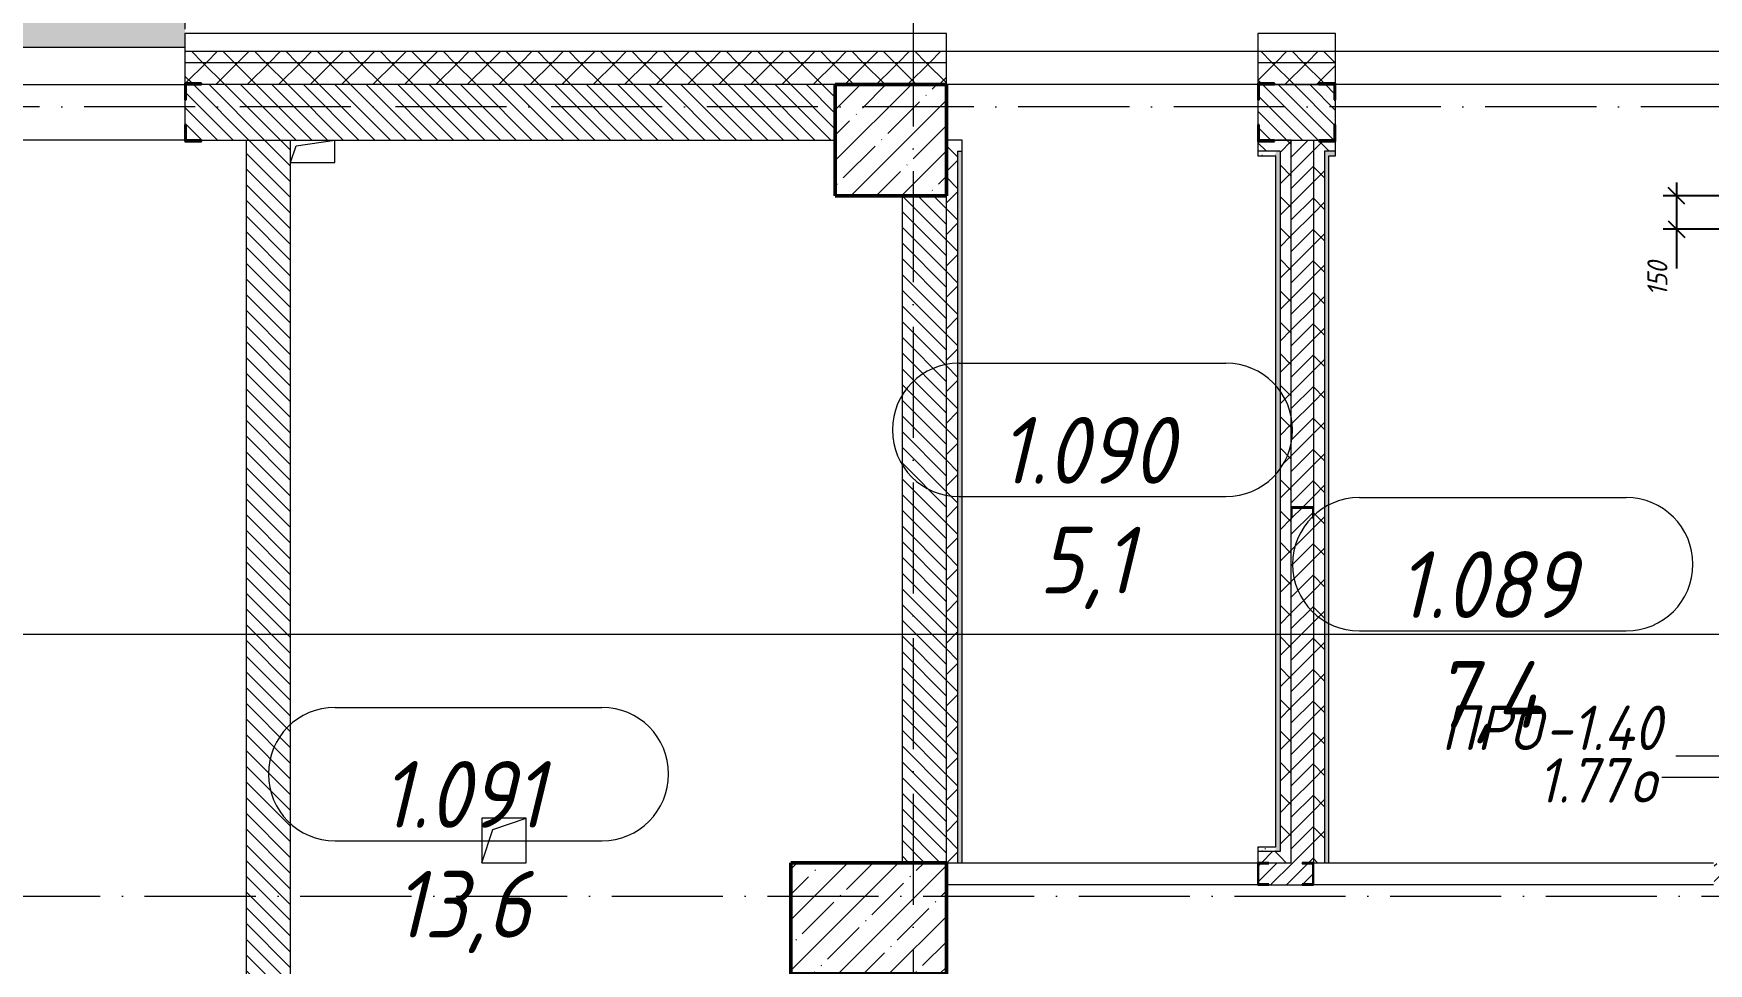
# Model space of a CAD drawing. Header units: millimetres. Extents: x -12989 to 629078, y -109036 to 555275.
# Drawn here: x 598158 to 605690, y 347619 to 351803 of the extents above; entities that cross this region are included whole.
import ezdxf

# ---------------------------------------------------------------- set-up
doc = ezdxf.new("R2010")
doc.units = ezdxf.units.MM
doc.linetypes.add('50_200_ШТРИХ_1Т_ш5_п1_п1_', pattern=[700, 500, -100, 0, -100])
for name, color, linetype, lineweight in [('A-____-____-DIMS', 7, 'Continuous', 9), ('A-GENM-____-IDEN', 7, 'Continuous', 9), ('A-GENM-____-MCUT', 7, 'Continuous', 25), ('A-GENM-____-OTLN', 7, 'Continuous', 9), ('A-GENM-____-OTLN-1', 7, 'Continuous', 25), ('A-GLAZ-____-IDEN', 7, 'Continuous', 9), ('A-GLAZ-____-OTLN', 7, 'Continuous', 9), ('A-WALL-____-MCUT', 7, 'Continuous', 13), ('A-WALL-____-MCUT-1', 7, 'Continuous', 9), ('A-WALL-____-OTLN', 7, 'Continuous', 9), ('A-WALL-____-PATT-1', 7, 'Continuous', 9), ('A-WALL-FNSH-MCUT-1', 7, 'Continuous', 9), ('I-WALL-____-OTLN', 7, 'Continuous', 9), ('S-COLS-____-MCUT', 7, 'Continuous', 50), ('S-COLS-____-OTLN', 7, 'Continuous', 9), ('S-GRID-____-OTLN-1', 7, '50_200_ШТРИХ_1Т_ш5_п1_п1_', 9)]:
    doc.layers.add(name, color=color, linetype=linetype, lineweight=lineweight)
for name, color, linetype, lineweight, true_color in [('A-AREA-IDEN-1', 7, 'Continuous', 9, 0xaaaaaa), ('A-GLAZ-____-OTLN-1', 7, 'Continuous', 9, 0xc0c0c0), ('A-WALL-____-PATT-2', 7, 'Continuous', 9, 0x787878), ('G-____-____-SYMB-1', 9, 'Continuous', 9, 0x808080)]:
    doc.layers.add(name, color=color, linetype=linetype, lineweight=lineweight, true_color=true_color)
doc.styles.add('ISOCPEUR_I', font='isocpeui.ttf', dxfattribs={"width": 0.9, "height": 2.5})
doc.styles.add('ISOCPEUR_I_11', font='isocpeui.ttf', dxfattribs={"width": 0.9, "height": 200})
doc.styles.add('ISOCPEUR_I_7', font='isocpeui.ttf', dxfattribs={"width": 0.9, "height": 90})
doc.dimstyles.new('ISO-1_8_0_9К_СРЕДНИЙ_Кладочные_1', dxfattribs={"dimscale": 304.8, "dimtxt": 89.638306, "dimasz": 0.246063, "dimexe": 0.19685, "dimexo": 0, "dimgap": 0, "dimtad": 1, "dimdec": 3, "dimrnd": 0.001, "dimdsep": 46, "dimtxsty": 'ISOCPEUR_I_7', "dimblk1": 'OBLIQUE', "dimblk2": 'OBLIQUE', "dimsah": 1, "dimcen": 0.09, "dimdle": 0.19685, "dimazin": 0, "dimtfac": 1, "dimtdec": 4, "dimtix": 1, "dimtmove": 0, "dimatfit": 3, "dimfxl": 1, "dimtvp": 1, "dimtolj": 1, "dimtzin": 0, "dimarcsym": 2})
pattern_1 = [(135, (513013.31, 265891.49), (-35.35534, -35.35534), [])]
pattern_2 = [(45, (513013.31, 265891.49), (-35.35534, 35.35534), [])]
pattern_3 = [(45, (513013.31, 265891.49), (-70.71068, 70.71068), []), (135, (513013.31, 265891.49), (-70.71068, -70.71068), [])]
pattern_4 = [(0, (513013.31, 265891.492), (81.28, 20.32), [3.353, -57.607, 3.353, -57.607, -325.12]), (0, (513013.31, 265891.492), (81.28, 20.32), [-121.92, 3.353, -118.567, 3.353, -57.607, -142.24]), (0, (513013.31, 265891.492), (81.28, 20.32), [-304.8, 3.353, -37.287, 3.353, -98.247]), (120, (513043.79, 265901.652), (-58.2376362, 60.2305448), [3.353, -57.607, 3.353, -57.607, -325.12]), (120, (513043.79, 265901.652), (-58.2376362, 60.2305448), [-121.92, 3.353, -118.567, 3.353, -57.607, -142.24]), (120, (513043.79, 265901.652), (-58.2376362, 60.2305448), [-304.8, 3.353, -37.287, 3.353, -98.247]), (240, (513053.95, 265942.292), (-23.0423638, -80.5505448), [3.353, -57.607, 3.353, -57.607, -325.12]), (240, (513053.95, 265942.292), (-23.0423638, -80.5505448), [-121.92, 3.353, -118.567, 3.353, -57.607, -142.24]), (240, (513053.95, 265942.292), (-23.0423638, -80.5505448), [-304.8, 3.353, -37.287, 3.353, -98.247])]

# ---------------------------------------------------------------- blocks, each defined once
blk = doc.blocks.new('BSC_Колонна _Прямоугольная - 500х500-V44-АР1_План отверстий 1 этажа в осях 1-64_Ю-ЯЯ')
at = {"layer": 'S-COLS-____-OTLN'}
h = blk.add_hatch(dxfattribs=at)
h.set_pattern_fill('FP_51', color=256, style=0, pattern_type=2)
h.set_pattern_definition([(45, (-89000, -85431.04), (-114.04925, 114.04925), []), (45, (-88885.95, -85431.04), (-114.04925, 114.04925), [201.613, -40.323, 3.353, -36.97])])
h.paths.add_polyline_path([(-250, -250), (250, -250), (250, 250), (-250, 250)], flags=0)
at = {"layer": 'S-COLS-____-MCUT'}
for p, q in [((250, 250), (-250, 250)), ((-250, 250), (-250, -250)), ((250, -250), (250, 250)), ((-250, -250), (250, -250))]:
    blk.add_line(p, q, dxfattribs=at)
blk = doc.blocks.new('BSC_Колонна _Прямоугольная - 500х700-V165-АР1_План отверстий 1 этажа в осях 1-64_Ю-ЯЯ')
at = {"layer": 'S-COLS-____-OTLN'}
h = blk.add_hatch(dxfattribs=at)
h.set_pattern_fill('FP_177', color=256, style=0, pattern_type=2)
h.set_pattern_definition([(315, (-81931.04, 88900), (114.04925, 114.04925), []), (315, (-81931.04, 88785.95), (114.04925, 114.04925), [201.613, -40.323, 3.353, -36.97])])
h.paths.add_polyline_path([(-250, -350), (250, -350), (250, 350), (-250, 350)], flags=0)
at = {"layer": 'S-COLS-____-MCUT'}
for p, q in [((250, 350), (-250, 350)), ((-250, 350), (-250, -350)), ((250, -350), (250, 350)), ((-250, -350), (250, -350))]:
    blk.add_line(p, q, dxfattribs=at)
blk = doc.blocks.new('Фахверк_СКБ_Уголок - 250_2700-27497298-АР1_План отверстий 1 этажа в осях 1-64_Ю-ЯЯ')
at = {"layer": 'A-GENM-____-MCUT'}
for p, q in [((200, 181), (125, 181)), ((125, 181), (125, 106)), ((131, 106), (131, 175)), ((131, 175), (200, 175)), ((200, 175), (200, 181)), ((125, 106), (131, 106)), ((131, -6), (125, -6)), ((125, -6), (125, -81)), ((131, -75), (131, -6)), ((200, -75), (131, -75)), ((200, -81), (200, -75)), ((125, -81), (200, -81))]:
    blk.add_line(p, q, dxfattribs=at)
blk = doc.blocks.new('154_Фахверк_СКБ_Швеллер - Тип_100_4010_1-28088705-АР1_План отверстий 1 этажа в осях 1-64_Ю-ЯЯ')
at = {"layer": 'A-GENM-____-MCUT'}
for p, q in [((175, 50), (125, 50)), ((125, 50), (125, -50)), ((128, 47), (175, 47)), ((128, -47), (128, 47)), ((175, 47), (175, 50)), ((125, -50), (175, -50)), ((175, -47), (128, -47)), ((175, -50), (175, -47))]:
    blk.add_line(p, q, dxfattribs=at)
blk = doc.blocks.new('154_Фахверк_СКБ_Швеллер - Тип_100_4010-27789772-АР1_План отверстий 1 этажа в осях 1-64_Ю-ЯЯ')
at = {"layer": 'A-GENM-____-MCUT'}
for p, q in [((175, 50), (125, 50)), ((125, 50), (125, -50)), ((128, 47), (175, 47)), ((128, -47), (128, 47)), ((175, 47), (175, 50)), ((125, -50), (175, -50)), ((175, -47), (128, -47)), ((175, -50), (175, -47))]:
    blk.add_line(p, q, dxfattribs=at)
blk = doc.blocks.new('AR_Отверстие прямоугольное _в плите_ - AR_Отверстие прямоугольное _в плите_-30459597-АР1_План отверстий 1 этажа в осях 1-64_Ю-ЯЯ')
at = {"layer": 'A-GENM-____-OTLN'}
for p, q in [((100, 100), (-100, 100)), ((-100, 100), (-100, -100)), ((-50, 50), (100, 100)), ((100, -100), (100, 100)), ((-100, -100), (-50, 50)), ((-100, -100), (100, -100))]:
    blk.add_line(p, q, dxfattribs=at)
blk = doc.blocks.new('AR_Отверстие прямоугольное _в плите_ - AR_Отверстие прямоугольное _в плите_-V209-АР1_План отверстий 1 этажа в осях 1-64_Ю-ЯЯ')
at = {"layer": 'A-GENM-____-OTLN'}
for p, q in [((-100, -50), (-75, 25)), ((-75, 25), (100, 50)), ((100, -50), (100, 50)), ((-100, -50), (100, -50))]:
    blk.add_line(p, q, dxfattribs=at)
blk = doc.blocks.new('Отлив_СКБ - Отлив витража_120_НВФ-31885689-АР1_План отверстий 1 этажа в осях 1-64_Ю-ЯЯ')
at = {"layer": 'A-GLAZ-____-OTLN-1'}
for points in [[(1800, 2), (1800, 120), (0, 120), (0, 2), (749.6, 2)], [(1800, 0), (1800, 2), (0, 2), (0, 0), (749.6, 0)]]:
    blk.add_hatch(color=256, dxfattribs=at).paths.add_polyline_path(points, flags=0)
at = {"layer": 'A-GLAZ-____-OTLN'}
for p, q in [((0, 83), (0, 120)), ((1800, 120), (0, 120)), ((1800, 120), (1800, 83)), ((0, 2), (1800, 2)), ((1800, 0), (0, 0))]:
    blk.add_line(p, q, dxfattribs=at)
blk = doc.blocks.new('_Oblique')
at = {"color": 0, "linetype": 'ByBlock', "lineweight": -2}
blk.add_line((-0.5, -0.5), (0.5, 0.5), dxfattribs=at)
blk = doc.blocks.new('*D5591')
at = {"layer": 'A-____-____-DIMS', "color": 0, "lineweight": -2, "transparency": 16777216}
for p, q in [((605545.5, 351132.5), (605545.5, 350922.5)), ((606013.3, 351072.5), (605485.5, 351072.5)), ((606029.4, 350922.5), (605485.5, 350922.5)), ((605545.5, 350922.5), (605545.5, 350746.1))]:
    blk.add_line(p, q, dxfattribs=at)
at = {"layer": 'Defpoints', "color": 0, "transparency": 16777216}
for p in [(606013.3, 351072.5), (605545.5, 350922.5), (606029.4, 350922.5)]:
    blk.add_point(p, dxfattribs=at)
at = {"layer": 'A-____-____-DIMS', "color": 0, "lineweight": -2, "transparency": 16777216, "xscale": 75, "yscale": 75, "zscale": 75}
for p, rotation in [((605545.5, 351072.5), 90), ((605545.5, 350922.5), 270)]:
    blk.add_blockref('_Oblique', p, dxfattribs=dict(at, rotation=rotation))
at = {"layer": 'A-____-____-DIMS', "color": 0, "transparency": 16777216, "insert": (605415.4, 350622), "char_height": 90, "width": 368.207, "attachment_point": 1, "rotation": 90, "line_spacing_factor": 1.149209, "style": 'ISOCPEUR_I_7'}
blk.add_mtext('\\A1;150', dxfattribs=at)
blk = doc.blocks.new('AAR_СКБ_Марка_помещения_1_5 ммп - Номер _ Площадь-27962135-АИ_План этажа_Стены_1')
at = {"layer": 'A-AREA-IDEN-1'}
for p, q in [((-2.987, 3), (3.013, 3)), ((-2.987, 0), (3.013, 0))]:
    blk.add_line(p, q, dxfattribs=at)
for centre, start, end in [((-2.987, 1.5), 90, 270), ((3.013, 1.5), 270, 90)]:
    blk.add_arc(centre, 1.5, start, end, dxfattribs=at)

msp = doc.modelspace()

# ---------------------------------------------------------------- hatches: boundary and pattern name
at = {"layer": 'A-WALL-____-PATT-1'}
h = msp.add_hatch(dxfattribs=at)
h.set_pattern_fill('FP_1', color=256, style=0, pattern_type=2)
h.set_pattern_definition(pattern_3)
h.paths.add_polyline_path([(601372.9355, 351672.5335), (602023.3109, 351672.5335), (602023.3109, 351722.5335), (598838.3109, 351722.5335), (598838.3109, 351672.5335), (600489.1852, 351672.5335)], flags=0)
h.paths.add_polyline_path([(595913.3109, 351672.5335), (597038.3109, 351672.5335), (597038.3109, 351722.5335), (595913.3109, 351722.5335)], flags=0)
h.paths.add_polyline_path([(594113.3109, 351672.5335), (594113.3109, 351722.5335), (590063.3109, 351722.5335), (590063.3109, 351672.5335), (592535.4322, 351672.5335)], flags=0)
h.paths.add_polyline_path([(587748.3109, 351672.5335), (588263.3109, 351672.5335), (588263.3109, 351722.5335), (587748.3109, 351722.5335)], flags=0)
h = msp.add_hatch(dxfattribs=at)
h.set_pattern_fill('FP_1', color=256, style=0, pattern_type=2)
h.set_pattern_definition(pattern_3)
h.paths.add_polyline_path([(614263.3109, 351672.5335), (614363.3109, 351672.5335), (614363.3109, 351722.5335), (610613.3109, 351722.5335), (610613.3109, 351672.5335), (613745.4402, 351672.5335)], flags=0)
h.paths.add_polyline_path([(606513.3109, 351672.5335), (606513.3109, 351722.5335), (605813.3109, 351722.5335), (605813.3109, 351672.5335)], flags=0)
h.paths.add_polyline_path([(609213.3109, 351672.5335), (609213.3109, 351722.5335), (608613.3109, 351722.5335), (608613.3109, 351672.5335)], flags=0)
h.paths.add_polyline_path([(604013.3109, 351672.5335), (604013.3109, 351722.5335), (603663.3109, 351722.5335), (603663.3109, 351672.5335)], flags=0)
h.paths.add_polyline_path([(602263.3109, 351672.5335), (602263.3109, 351722.5335), (602023.3109, 351722.5335), (602023.3109, 351672.5335)], flags=0)
h = msp.add_hatch(dxfattribs=at)
h.set_pattern_fill('FP_1', color=256, style=0, pattern_type=2)
h.set_pattern_definition(pattern_3)
h.paths.add_polyline_path([(602023.3109, 351572.5335), (602023.3109, 351672.5335), (598838.3109, 351672.5335), (598838.3109, 351578.5335), (598913.3109, 351578.5335), (598913.3109, 351572.5335), (601763.3109, 351572.5335)], flags=0)
h.paths.add_polyline_path([(596413.3109, 351572.5335), (596963.3109, 351572.5335), (596963.3109, 351578.5335), (597038.3109, 351578.5335), (597038.3109, 351672.5335), (595913.3109, 351672.5335), (595913.3109, 351572.5335), (596070.4335, 351572.5335)], flags=0)
h.paths.add_polyline_path([(594038.3109, 351572.5335), (594038.3109, 351578.5335), (594113.3109, 351578.5335), (594113.3109, 351672.5335), (590063.3109, 351672.5335), (590063.3109, 351578.5335), (590138.3109, 351578.5335), (590138.3109, 351572.5335), (592535.4322, 351572.5335)], flags=0)
h.paths.add_polyline_path([(588116.6805, 351572.5335), (588263.3109, 351572.5335), (588263.3109, 351672.5335), (587748.3109, 351672.5335), (587748.3109, 351572.5335), (587763.3109, 351572.5335)], flags=0)
h = msp.add_hatch(dxfattribs=at)
h.set_pattern_fill('FP_1', color=256, style=0, pattern_type=2)
h.set_pattern_definition(pattern_3)
h.paths.add_polyline_path([(614263.3109, 351572.5335), (614263.3109, 351672.5335), (610613.3109, 351672.5335), (610613.3109, 351572.5335), (613745.4402, 351572.5335)], flags=0)
h.paths.add_polyline_path([(609213.3109, 351572.5335), (609213.3109, 351672.5335), (608613.3109, 351672.5335), (608613.3109, 351572.5335)], flags=0)
h.paths.add_polyline_path([(606513.3109, 351572.5335), (606513.3109, 351672.5335), (605813.3109, 351672.5335), (605813.3109, 351578.5335), (605888.3109, 351578.5335), (605888.3109, 351572.5335), (606013.3109, 351572.5335)], flags=0)
h.paths.add_polyline_path([(602263.3109, 351572.5335), (602263.3109, 351672.5335), (602023.3109, 351672.5335), (602023.3109, 351572.5335)], flags=0)
h.paths.add_polyline_path([(603938.3109, 351572.5335), (603938.3109, 351578.5335), (604013.3109, 351578.5335), (604013.3109, 351672.5335), (603663.3109, 351672.5335), (603663.3109, 351578.5335), (603738.3109, 351578.5335), (603738.3109, 351572.5335)], flags=0)
h = msp.add_hatch(dxfattribs=at)
h.set_pattern_fill('FP_6', color=256, style=0, pattern_type=2)
h.set_pattern_definition(pattern_1)
h.paths.add_polyline_path([(598913.3109, 351322.5335), (601763.3109, 351322.5335), (601763.3109, 351572.5335), (598844.3109, 351572.5335), (598844.3109, 351503.5335), (598838.3109, 351503.5335), (598838.3109, 351391.5335), (598844.3109, 351391.5335), (598844.3109, 351322.5335)], flags=0)
h.paths.add_polyline_path([(596413.3109, 351322.5335), (597032.3109, 351322.5335), (597032.3109, 351391.5335), (597038.3109, 351391.5335), (597038.3109, 351503.5335), (597032.3109, 351503.5335), (597032.3109, 351572.5335), (596413.3109, 351572.5335), (596413.3109, 351391.5335)], flags=0)
h = msp.add_hatch(dxfattribs=at)
h.set_pattern_fill('FP_6', color=256, style=0, pattern_type=2)
h.set_pattern_definition(pattern_1)
h.paths.add_polyline_path([(603938.3109, 351322.5335), (604007.3109, 351322.5335), (604007.3109, 351391.5335), (604013.3109, 351391.5335), (604013.3109, 351503.5335), (604007.3109, 351503.5335), (604007.3109, 351572.5335), (603669.3109, 351572.5335), (603669.3109, 351503.5335), (603663.3109, 351503.5335), (603663.3109, 351391.5335), (603669.3109, 351391.5335), (603669.3109, 351322.5335), (603743.3109, 351322.5335)], flags=0)
h.paths.add_polyline_path([(605888.3109, 351322.5335), (606013.3109, 351322.5335), (606013.3109, 351572.5335), (605819.3109, 351572.5335), (605819.3109, 351503.5335), (605813.3109, 351503.5335), (605813.3109, 351391.5335), (605819.3109, 351391.5335), (605819.3109, 351322.5335)], flags=0)
h = msp.add_hatch(dxfattribs=at)
h.set_pattern_fill('FP_6', color=256, style=0, pattern_type=2)
h.set_pattern_definition(pattern_1)
h.paths.add_polyline_path([(599113.3109, 343572.5335), (599313.3109, 343572.5335), (599313.3109, 344072.5335), (599113.3109, 344072.5335), (599113.3109, 343772.5335)], flags=0)
h.paths.add_polyline_path([(599180.9642, 344572.5335), (599313.3109, 344572.5335), (599313.3109, 351322.5335), (599113.3109, 351322.5335), (599113.3109, 344572.5335)], flags=0)
h = msp.add_hatch(dxfattribs=at)
h.set_pattern_fill('FP_1', color=256, style=0, pattern_type=2)
h.set_pattern_definition(pattern_3)
h.paths.add_polyline_path([(602263.3109, 348072.5335), (602313.3109, 348072.5335), (602313.3109, 351322.5335), (602263.3109, 351322.5335), (602263.3109, 348947.1112)], flags=0)
h = msp.add_hatch(dxfattribs=at)
h.set_pattern_fill('FP_1', color=256, style=0, pattern_type=2)
h.set_pattern_definition(pattern_3)
h.paths.add_polyline_path([(602313.3109, 351272.5335), (602333.3109, 351272.5335), (602333.3109, 351322.5335), (602313.3109, 351322.5335)], flags=0)
h.paths.add_polyline_path([(603763.3109, 351272.5335), (603763.3109, 351322.5335), (603738.3109, 351322.5335), (603738.3109, 351316.5335), (603663.3109, 351316.5335), (603663.3109, 351272.5335), (603743.3109, 351272.5335)], flags=0)
h = msp.add_hatch(dxfattribs=at)
h.set_pattern_fill('FP_1', color=256, style=0, pattern_type=2)
h.set_pattern_definition(pattern_3)
h.paths.add_polyline_path([(603813.3109, 348072.5335), (603813.3109, 351322.5335), (603763.3109, 351322.5335), (603763.3109, 348072.5335)], flags=0)
h = msp.add_hatch(dxfattribs=at)
h.set_pattern_fill('FP_5', color=256, style=0, pattern_type=2)
h.set_pattern_definition(pattern_2)
h.paths.add_polyline_path([(603863.3109, 348072.5335), (603913.3109, 348072.5335), (603913.3109, 349622.5335), (603910.3109, 349622.5335), (603910.3109, 349669.5335), (603816.3109, 349669.5335), (603816.3109, 349622.5335), (603813.3109, 349622.5335), (603813.3109, 348072.5335)], flags=0)
h.paths.add_polyline_path([(603910.3109, 349672.5335), (603913.3109, 349672.5335), (603913.3109, 351322.5335), (603813.3109, 351322.5335), (603813.3109, 349672.5335), (603816.3109, 349672.5335)], flags=0)
h = msp.add_hatch(dxfattribs=at)
h.set_pattern_fill('FP_1', color=256, style=0, pattern_type=2)
h.set_pattern_definition(pattern_3)
h.paths.add_polyline_path([(603913.3109, 348072.5335), (603963.3109, 348072.5335), (603963.3109, 351316.5335), (603938.3109, 351316.5335), (603938.3109, 351322.5335), (603913.3109, 351322.5335), (603913.3109, 348947.1112)], flags=0)
h = msp.add_hatch(dxfattribs=at)
h.set_pattern_fill('FP_1', color=256, style=0, pattern_type=2)
h.set_pattern_definition(pattern_3)
h.paths.add_polyline_path([(606013.3109, 351272.5335), (606013.3109, 351322.5335), (605888.3109, 351322.5335), (605888.3109, 351316.5335), (605813.3109, 351316.5335), (605813.3109, 351272.5335), (605888.3109, 351272.5335)], flags=0)
h.paths.add_polyline_path([(603963.3109, 351272.5335), (604013.3109, 351272.5335), (604013.3109, 351316.5335), (603963.3109, 351316.5335)], flags=0)
h = msp.add_hatch(dxfattribs=at)
h.set_pattern_fill('FP_6', color=256, style=0, pattern_type=2)
h.set_pattern_definition(pattern_1)
h.paths.add_polyline_path([(602263.3109, 348072.5335), (602263.3109, 351072.5335), (602063.3109, 351072.5335), (602063.3109, 348072.5335)], flags=0)
h = msp.add_hatch(dxfattribs=at)
h.set_pattern_fill('FP_1', color=256, style=0, pattern_type=2)
h.set_pattern_definition(pattern_3)
h.paths.add_polyline_path([(603763.3109, 348072.5335), (603763.3109, 348122.5335), (603663.3109, 348122.5335), (603663.3109, 348072.5335), (603743.3109, 348072.5335)], flags=0)
h = msp.add_hatch(dxfattribs=at)
h.set_pattern_fill('FP_5', color=256, style=0, pattern_type=2)
h.set_pattern_definition(pattern_2)
h.paths.add_polyline_path([(606163.3109, 347972.5335), (606263.3109, 347972.5335), (606263.3109, 348072.5335), (606163.3109, 348072.5335), (606163.3109, 348066.2835)], flags=0)
h.paths.add_polyline_path([(603713.3109, 347972.5335), (603863.3109, 347972.5335), (603863.3109, 347975.5335), (603910.3109, 347975.5335), (603910.3109, 348069.5335), (603863.3109, 348069.5335), (603863.3109, 348072.5335), (603713.3109, 348072.5335), (603713.3109, 348069.5335), (603666.3109, 348069.5335), (603666.3109, 347975.5335), (603713.3109, 347975.5335)], flags=0)
h.paths.add_polyline_path([(605810.3109, 347975.5335), (605810.3109, 348069.5335), (605716.3109, 348069.5335), (605716.3109, 347975.5335), (605763.3109, 347975.5335)], flags=0)
at = {"layer": 'A-WALL-____-PATT-2'}
h = msp.add_hatch(dxfattribs=at)
h.set_pattern_fill('FP_185', color=256, style=0, pattern_type=2)
h.set_pattern_definition(pattern_4)
h.paths.add_polyline_path([(602333.3109, 348072.5335), (602333.3109, 351272.5335), (602313.3109, 351272.5335), (602313.3109, 348072.5335)], flags=0)
h = msp.add_hatch(dxfattribs=at)
h.set_pattern_fill('FP_185', color=256, style=0, pattern_type=2)
h.set_pattern_definition(pattern_4)
h.paths.add_polyline_path([(603743.3109, 351252.5335), (603743.3109, 351272.5335), (603663.3109, 351272.5335), (603663.3109, 351252.5335)], flags=0)
h = msp.add_hatch(dxfattribs=at)
h.set_pattern_fill('FP_185', color=256, style=0, pattern_type=2)
h.set_pattern_definition(pattern_4)
h.paths.add_polyline_path([(603743.3109, 348122.5335), (603763.3109, 348122.5335), (603763.3109, 351272.5335), (603743.3109, 351272.5335), (603743.3109, 348142.5335)], flags=0)
h = msp.add_hatch(dxfattribs=at)
h.set_pattern_fill('FP_185', color=256, style=0, pattern_type=2)
h.set_pattern_definition(pattern_4)
h.paths.add_polyline_path([(603963.3109, 348072.5335), (603983.3109, 348072.5335), (603983.3109, 351272.5335), (603963.3109, 351272.5335), (603963.3109, 348947.1112)], flags=0)
h = msp.add_hatch(dxfattribs=at)
h.set_pattern_fill('FP_185', color=256, style=0, pattern_type=2)
h.set_pattern_definition(pattern_4)
h.paths.add_polyline_path([(606013.3109, 351252.5335), (606013.3109, 351272.5335), (605813.3109, 351272.5335), (605813.3109, 351252.5335)], flags=0)
h.paths.add_polyline_path([(604013.3109, 351252.5335), (604013.3109, 351272.5335), (603983.3109, 351272.5335), (603983.3109, 351252.5335)], flags=0)
h = msp.add_hatch(dxfattribs=at)
h.set_pattern_fill('FP_185', color=256, style=0, pattern_type=2)
h.set_pattern_definition(pattern_4)
h.paths.add_polyline_path([(603743.3109, 348122.5335), (603743.3109, 348142.5335), (603663.3109, 348142.5335), (603663.3109, 348122.5335)], flags=0)

# ---------------------------------------------------------------- linework, layer by layer
at = {"layer": 'A-GENM-____-IDEN'}
msp.add_line((605916.9729, 348552.104), (605542.5424, 348552.104), dxfattribs=at)
at = {"layer": 'A-GLAZ-____-IDEN'}
msp.add_line((605794.9807, 348455.3083), (605480.3873, 348455.3083), dxfattribs=at)
at = {"layer": 'A-WALL-____-MCUT'}
for p, q in [((598838.3109, 351802.5335), (598838.3109, 351578.5335)), ((602263.3109, 351802.5335), (598838.3109, 351802.5335)), ((602263.3109, 351572.5335), (602263.3109, 351802.5335)), ((604013.3109, 351802.5335), (603663.3109, 351802.5335)), ((603663.3109, 351802.5335), (603663.3109, 351578.5335)), ((604013.3109, 351578.5335), (604013.3109, 351802.5335)), ((598838.3109, 351503.5335), (598838.3109, 351391.5335)), ((603663.3109, 351503.5335), (603663.3109, 351391.5335)), ((604013.3109, 351391.5335), (604013.3109, 351503.5335)), ((598913.3109, 351322.5335), (601763.3109, 351322.5335)), ((599113.3109, 351322.5335), (599113.3109, 344572.5335)), ((599313.3109, 346137.5335), (599313.3109, 351322.5335)), ((602313.3109, 351322.5335), (602263.3109, 351322.5335)), ((603663.3109, 351316.5335), (603663.3109, 351272.5335)), ((603743.3109, 351322.5335), (603938.3109, 351322.5335)), ((603813.3109, 351322.5335), (603763.3109, 351322.5335)), ((603813.3109, 349672.5335), (603813.3109, 351322.5335)), ((603913.3109, 351322.5335), (603913.3109, 349672.5335)), ((604013.3109, 351272.5335), (604013.3109, 351316.5335)), ((602313.3109, 351272.5335), (602313.3109, 348072.5335)), ((602313.3109, 351272.5335), (602333.3109, 351272.5335)), ((603763.3109, 351272.5335), (603663.3109, 351272.5335)), ((603763.3109, 351272.5335), (603763.3109, 348122.5335)), ((603963.3109, 351272.5335), (603963.3109, 348072.5335)), ((604013.3109, 351272.5335), (603963.3109, 351272.5335)), ((602063.3109, 351072.5335), (602063.3109, 348072.5335)), ((602263.3109, 348072.5335), (602263.3109, 351072.5335)), ((603813.3109, 348072.5335), (603813.3109, 349622.5335)), ((603913.3109, 349622.5335), (603913.3109, 348072.5335)), ((603663.3109, 348122.5335), (603663.3109, 348072.5335)), ((603763.3109, 348122.5335), (603663.3109, 348122.5335)), ((602263.3109, 348072.5335), (602313.3109, 348072.5335)), ((603713.3109, 348072.5335), (603813.3109, 348072.5335)), ((603913.3109, 348072.5335), (603963.3109, 348072.5335))]:
    msp.add_line(p, q, dxfattribs=at)
at = {"layer": 'A-WALL-____-MCUT-1'}
for p, q in [((598838.3109, 351722.5335), (602263.3109, 351722.5335)), ((603663.3109, 351722.5335), (604013.3109, 351722.5335)), ((598838.3109, 351672.5335), (602263.3109, 351672.5335)), ((603663.3109, 351672.5335), (604013.3109, 351672.5335)), ((601763.3109, 351572.5335), (598913.3109, 351572.5335)), ((603938.3109, 351572.5335), (603738.3109, 351572.5335)), ((603738.3109, 351572.5335), (603938.3109, 351572.5335)), ((603738.3109, 351322.5335), (603743.3109, 351322.5335)), ((603763.3109, 351322.5335), (603743.3109, 351322.5335))]:
    msp.add_line(p, q, dxfattribs=at)
at = {"layer": 'A-WALL-____-OTLN'}
for p, q in [((602263.3109, 351722.5335), (603663.3109, 351722.5335)), ((604013.3109, 351722.5335), (605813.3109, 351722.5335)), ((597038.3109, 351572.5335), (598838.3109, 351572.5335)), ((603663.3109, 351572.5335), (602263.3109, 351572.5335)), ((605813.3109, 351572.5335), (604013.3109, 351572.5335)), ((598838.3109, 351322.5335), (597038.3109, 351322.5335))]:
    msp.add_line(p, q, dxfattribs=at)
at = {"layer": 'A-WALL-FNSH-MCUT-1'}
for p, q in [((602333.3109, 351322.5335), (602313.3109, 351322.5335)), ((602333.3109, 348072.5335), (602333.3109, 351322.5335)), ((603663.3109, 351272.5335), (603663.3109, 351252.5335)), ((603663.3109, 351252.5335), (603743.3109, 351252.5335)), ((603743.3109, 351252.5335), (603743.3109, 348142.5335)), ((603983.3109, 348072.5335), (603983.3109, 351252.5335)), ((603983.3109, 351252.5335), (604013.3109, 351252.5335)), ((604013.3109, 351252.5335), (604013.3109, 351272.5335)), ((603743.3109, 348142.5335), (603663.3109, 348142.5335)), ((603663.3109, 348142.5335), (603663.3109, 348122.5335)), ((602313.3109, 348072.5335), (602333.3109, 348072.5335)), ((603963.3109, 348072.5335), (603983.3109, 348072.5335)), ((603713.3109, 347972.5335), (603863.3109, 347972.5335))]:
    msp.add_line(p, q, dxfattribs=at)
at = {"layer": 'G-____-____-SYMB-1'}
msp.add_line((508098.7087, 349100.5441), (617525.6647, 349100.5441), dxfattribs=at)
at = {"layer": 'I-WALL-____-OTLN'}
for p, q in [((602333.3109, 348072.5335), (603663.3109, 348072.5335)), ((603983.3109, 348072.5335), (605713.3109, 348072.5335)), ((603663.3109, 347972.5335), (602263.3109, 347972.5335)), ((605713.3109, 347972.5335), (603913.3109, 347972.5335))]:
    msp.add_line(p, q, dxfattribs=at)
at = {"layer": 'S-GRID-____-OTLN-1'}
for p, q in [((602113.3109, 356784.3429), (602113.3109, 305473.1205)), ((617087.7175, 351472.5335), (508344.5407, 351472.5335)), ((508344.5407, 347922.5335), (617087.7175, 347922.5335))]:
    msp.add_line(p, q, dxfattribs=at)

# ---------------------------------------------------------------- block references
at = {"layer": 'A-AREA-IDEN-1', "xscale": 199.9999999999999, "yscale": 199.9999999999999, "zscale": 199.9999999999999}
for p in [(602917.4135, 349719.2723), (604717.4135, 349115.015), (600111.2571, 348171.4996)]:
    msp.add_blockref('AAR_СКБ_Марка_помещения_1_5 ммп - Номер _ Площадь-27962135-АИ_План этажа_Стены_1', p, dxfattribs=at)
at = {"layer": 'A-GENM-____-OTLN'}
for name, p in [('AR_Отверстие прямоугольное _в плите_ - AR_Отверстие прямоугольное _в плите_-V209-АР1_План отверстий 1 этажа в осях 1-64_Ю-ЯЯ', (599413.3109, 351272.5335)), ('AR_Отверстие прямоугольное _в плите_ - AR_Отверстие прямоугольное _в плите_-30459597-АР1_План отверстий 1 этажа в осях 1-64_Ю-ЯЯ', (600273.3109, 348172.5335))]:
    msp.add_blockref(name, p, dxfattribs=at)
at = {"layer": 'A-GENM-____-OTLN-1'}
for name, p in [('Фахверк_СКБ_Уголок - 250_2700-27497298-АР1_План отверстий 1 этажа в осях 1-64_Ю-ЯЯ', (598713.3109, 351397.5335)), ('Фахверк_СКБ_Уголок - 250_2700-27497298-АР1_План отверстий 1 этажа в осях 1-64_Ю-ЯЯ', (603538.3109, 351397.5335)), ('154_Фахверк_СКБ_Швеллер - Тип_100_4010-27789772-АР1_План отверстий 1 этажа в осях 1-64_Ю-ЯЯ', (603538.3109, 348022.5335))]:
    msp.add_blockref(name, p, dxfattribs=at)
for name, p, rotation in [('Фахверк_СКБ_Уголок - 250_2700-27497298-АР1_План отверстий 1 этажа в осях 1-64_Ю-ЯЯ', (604138.3109, 351497.5335), 180), ('154_Фахверк_СКБ_Швеллер - Тип_100_4010-27789772-АР1_План отверстий 1 этажа в осях 1-64_Ю-ЯЯ', (603863.3109, 349797.5335), 270), ('154_Фахверк_СКБ_Швеллер - Тип_100_4010_1-28088705-АР1_План отверстий 1 этажа в осях 1-64_Ю-ЯЯ', (604038.3109, 348022.5335), 180)]:
    msp.add_blockref(name, p, dxfattribs=dict(at, rotation=rotation))
at = {"layer": 'A-GLAZ-____-OTLN'}
msp.add_blockref('Отлив_СКБ - Отлив витража_120_НВФ-31885689-АР1_План отверстий 1 этажа в осях 1-64_Ю-ЯЯ', (597038.3109, 351739.5335), dxfattribs=at)
at = {"layer": 'S-COLS-____-OTLN'}
msp.add_blockref('BSC_Колонна _Прямоугольная - 500х500-V44-АР1_План отверстий 1 этажа в осях 1-64_Ю-ЯЯ', (602013.3109, 351322.5335), dxfattribs=at)
at = {"layer": 'S-COLS-____-OTLN', "rotation": 89.9999999999999}
msp.add_blockref('BSC_Колонна _Прямоугольная - 500х700-V165-АР1_План отверстий 1 этажа в осях 1-64_Ю-ЯЯ', (601913.3109, 347822.5335), dxfattribs=at)

# ---------------------------------------------------------------- texts
at = {"layer": 'A-AREA-IDEN-1', "char_height": 300, "attachment_point": 8, "line_spacing_factor": 1.139951, "style": 'ISOCPEUR_I'}
for s, insert, width in [('\\pxqc,t8.46667,16.93333,25.4,33.86667,42.33333,50.8,59.26667,67.73333,76.2,84.66667,93.13333,101.6,110.06667,118.53333,127,135.46667,143.93333,152.4,160.86667,169.33333,177.8,186.26667,194.73333,203.2,211.66667,220.13333,228.6,237.06667,245.53333,254,262.46667,270.93333;{1.090}', (602891.9844, 349777.6021), 900), ('\\pxqc,t8.46667,16.93333,25.4,33.86667,42.33333,50.8,59.26667,67.73333,76.2,84.66667,93.13333,101.6,110.06667,118.53333,127,135.46667,143.93333,152.4,160.86667,169.33333,177.8,186.26667,194.73333,203.2,211.66667,220.13333,228.6,237.06667,245.53333,254,262.46667,270.93333;{5,1}', (602891.9844, 349213.6542), 490), ('\\pxqc,t8.46667,16.93333,25.4,33.86667,42.33333,50.8,59.26667,67.73333,76.2,84.66667,93.13333,101.6,110.06667,118.53333,127,135.46667,143.93333,152.4,160.86667,169.33333,177.8,186.26667,194.73333,203.2,211.66667,220.13333,228.6,237.06667,245.53333,254,262.46667,270.93333;{1.089}', (604691.9844, 349173.3449), 900), ('\\pxqc,t8.46667,16.93333,25.4,33.86667,42.33333,50.8,59.26667,67.73333,76.2,84.66667,93.13333,101.6,110.06667,118.53333,127,135.46667,143.93333,152.4,160.86667,169.33333,177.8,186.26667,194.73333,203.2,211.66667,220.13333,228.6,237.06667,245.53333,254,262.46667,270.93333;{7,4}', (604692.9844, 348609.3969), 582), ('\\pxqc,t8.46667,16.93333,25.4,33.86667,42.33333,50.8,59.26667,67.73333,76.2,84.66667,93.13333,101.6,110.06667,118.53333,127,135.46667,143.93333,152.4,160.86667,169.33333,177.8,186.26667,194.73333,203.2,211.66667,220.13333,228.6,237.06667,245.53333,254,262.46667,270.93333;{1.091}', (600085.8281, 348229.8295), 846), ('\\pxqc,t8.46667,16.93333,25.4,33.86667,42.33333,50.8,59.26667,67.73333,76.2,84.66667,93.13333,101.6,110.06667,118.53333,127,135.46667,143.93333,152.4,160.86667,169.33333,177.8,186.26667,194.73333,203.2,211.66667,220.13333,228.6,237.06667,245.53333,254,262.46667,270.93333;{13,6}', (600085.8281, 347665.8815), 702)]:
    msp.add_mtext(s, dxfattribs=dict(at, insert=insert, width=width))
at = {"layer": 'A-GENM-____-IDEN', "char_height": 200, "attachment_point": 1, "style": 'ISOCPEUR_I_11'}
for s, insert, width in [('ПРО', (604488.4316, 348779.2201), 562.784625), ('-1.40', (604952.7753, 348779.2201), 692.658)]:
    msp.add_mtext(s, dxfattribs=dict(at, insert=insert, width=width))
at = {"layer": 'A-GLAZ-____-IDEN', "char_height": 200, "attachment_point": 1, "style": 'ISOCPEUR_I_11'}
for s, insert, width in [('1.77', (604920.9357, 348542.9229), 505.063125), ('\\fISOCPEUR|b0|i1|c204|p34|;\\W.9;о', (605337.6545, 348542.9229), 158.734125)]:
    msp.add_mtext(s, dxfattribs=dict(at, insert=insert, width=width))

# ---------------------------------------------------------------- dimensions: what is measured, and where the dimension line sits
at = {"layer": 'A-____-____-DIMS'}
dim = msp.add_linear_dim(base=(605545.4917, 350922.5335), p1=(606013.3109, 351072.5335), p2=(606029.4471, 350922.5335), angle=90, dimstyle='ISO-1_8_0_9К_СРЕДНИЙ_Кладочные_1', override={"dimpost": '<>', "dimfxl": 150.865429}, dxfattribs=at)
dim.commit()
dim.dimension.update_dxf_attribs({"geometry": '*D5591', "text_midpoint": (605475.3531, 350746.1112), "dimtype": 160, "text_rotation": 90})

doc.saveas('drawing.dxf')
